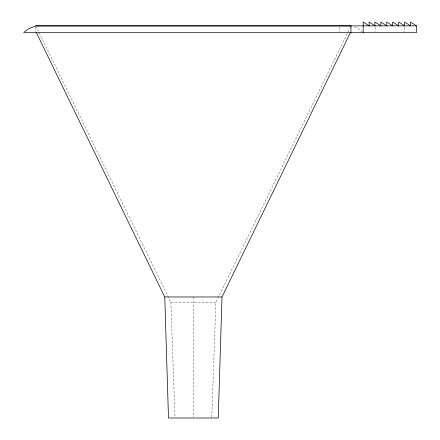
<?xml version="1.0" encoding="UTF-8"?>
<svg xmlns="http://www.w3.org/2000/svg" width="440" height="440" viewBox="0 0 440 440"><rect width="100%" height="100%" fill="white"/><g stroke="black" fill="none" stroke-linecap="round" stroke-linejoin="round"><path stroke-width="0.33" stroke-dasharray="2.2 1.65" d="M211.745 417.313L215.897 302.252L350.977 25.922M35.767 25.922L170.852 302.252L215.897 302.252M354.36 26.928L358.573 29.04L362.334 31.884M170.852 302.252L174.999 417.313M404.14 27.236L404.14 32.698M375.095 27.236L375.095 32.016M339.444 27.236L339.444 32.016M193.375 296.973L193.375 417.313M35.767 27.236L35.767 32.016"/><path stroke-width="0.66" d="M350.339 32.698L221.997 296.973L218.257 418L168.493 418L164.753 296.973L36.41 32.698M24.415 31.884L29.189 28.441L35.767 25.872L416.438 25.872L416.438 32.698L23.562 32.698M35.767 25.922L350.977 25.922M164.753 296.973L221.997 296.973M416.438 25.872L410.52 22L410.52 25.872L404.602 22L404.602 25.872L398.69 22L398.69 25.872M398.58 25.872L392.661 22L392.661 25.872L386.743 22L386.743 25.872L380.831 22L380.831 25.872L374.913 22L374.913 25.872M375.023 25.872L369.105 22L369.105 25.872L363.187 22L363.187 32.698M350.977 25.872L350.977 32.698"/></g></svg>
